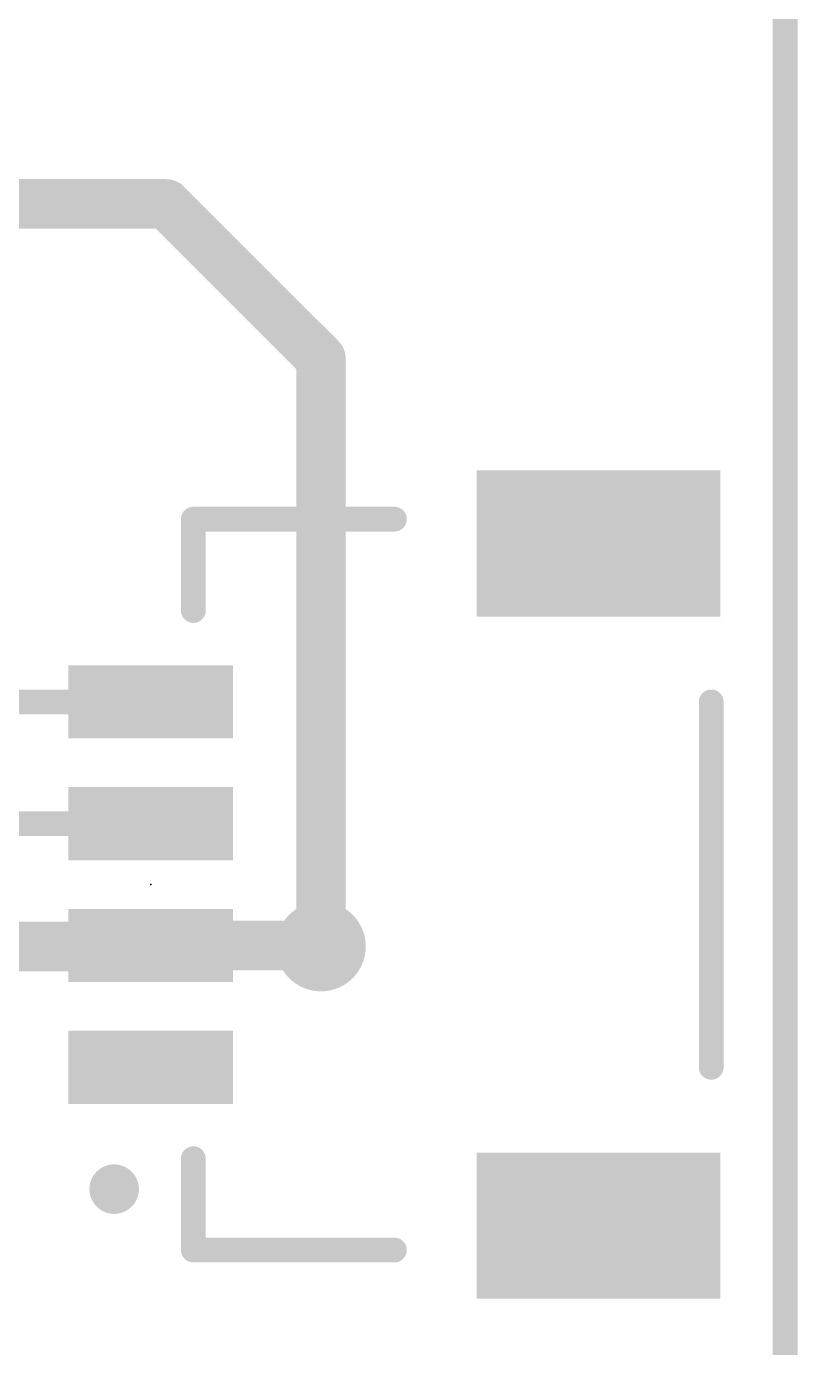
# Model space of a CAD drawing. Extents: x -29.2 to 57.4, y -24.7 to 35.4.
# Drawn here: x 19.17 to 25.5, y 8.9 to 19.74 of the extents above; entities that cross this region are included whole.
import ezdxf

# ---------------------------------------------------------------- set-up
doc = ezdxf.new("R2010")
doc.units = 0
for name, color, linetype in [('1', 12, 'CONTINUOUS'), ('16', 132, 'CONTINUOUS'), ('18', 110, 'CONTINUOUS'), ('20', 31, 'CONTINUOUS'), ('21', 41, 'CONTINUOUS'), ('23', 53, 'CONTINUOUS')]:
    doc.layers.add(name, color=color, linetype=linetype)

# ---------------------------------------------------------------- blocks, each defined once
blk = doc.blocks.new('RECT')
blk.add_solid([(-0.5, -0.5), (0.5, -0.5), (-0.5, 0.5), (0.5, 0.5)])
blk = doc.blocks.new('ROUNDV')
at = {"const_width": 0.5}
blk.add_lwpolyline([(0, -0.25, 1), (0, 0.25, 1), (0, -0.25)], format="xyb", dxfattribs=at)

msp = doc.modelspace()

# ---------------------------------------------------------------- linework, layer by layer
at = {"layer": '1'}
for points, const_width in [([(25.4, 0), (25.4, 25.4)], 0.2032), ([(20.193, 14.2), (18.566, 14.2)], 0.2032), ([(20.193, 13.2), (15.629, 13.2)], 0.2032), ([(16.256, 12.192), (20.185, 12.192)], 0.4064), ([(20.193, 12.2), (21.582, 12.2)], 0.4064), ([(20.185, 12.192), (20.193, 12.2)], 0.2032), ([(21.582, 12.2), (21.59, 12.192)], 0.2032)]:
    msp.add_lwpolyline(points, dxfattribs=dict(at, const_width=const_width))
for points, const_width in [([(20.193, 14.1492, 1), (20.193, 14.2508)], 0.1016), ([(20.193, 13.1492, 1), (20.193, 13.2508)], 0.1016), ([(20.193, 12.3016, 1), (20.193, 12.0984)], 0.2032), ([(20.185, 12.0904, 1), (20.185, 12.2936)], 0.2032), ([(21.582, 12.0984, 1), (21.582, 12.3016)], 0.2032), ([(20.1491, 12.2279, 1), (20.2209, 12.1561)], 0.1016), ([(20.2289, 12.1641, 1), (20.1571, 12.2359)], 0.1016), ([(21.6179, 12.2359, 1), (21.5461, 12.1641)], 0.1016), ([(21.5541, 12.1561, 1), (21.6259, 12.2279)], 0.1016)]:
    msp.add_lwpolyline(points, format="xyb", dxfattribs=dict(at, const_width=const_width))
at = {"layer": '16'}
for points, const_width in [([(25.4, 0), (25.4, 25.4)], 0.2032), ([(20.32, 18.288), (12.7, 18.288)], 0.4064), ([(21.59, 17.018), (20.32, 18.288)], 0.4064), ([(21.59, 12.192), (21.59, 17.018)], 0.4064)]:
    msp.add_lwpolyline(points, dxfattribs=dict(at, const_width=const_width))
at = {"layer": '16', "const_width": 0.2032}
for points in [[(20.3918, 18.3598, 1), (20.2482, 18.2162)], [(20.32, 18.1864, 1), (20.32, 18.3896)], [(21.6916, 17.018, 1), (21.4884, 17.018)], [(21.5182, 16.9462, 1), (21.6618, 17.0898)], [(21.4884, 12.192, 1), (21.6916, 12.192)]]:
    msp.add_lwpolyline(points, format="xyb", dxfattribs=at)
at = {"layer": '20', "const_width": 0.2032}
msp.add_lwpolyline([(25.4, 0), (25.4, 25.4)], dxfattribs=at)
at = {"layer": '21', "const_width": 0.2032}
for points in [[(20.543, 14.95), (20.543, 15.7)], [(20.543, 15.7), (22.193, 15.7)], [(24.793, 11.2), (24.793, 14.2)], [(20.543, 9.7), (20.543, 10.45)], [(22.193, 9.7), (20.543, 9.7)]]:
    msp.add_lwpolyline(points, dxfattribs=at)
at = {"layer": '21'}
for points, const_width in [([(20.5938, 15.7, 1), (20.4922, 15.7)], 0.1016), ([(20.543, 15.7508, 1), (20.543, 15.6492)], 0.1016), ([(22.193, 15.6492, 1), (22.193, 15.7508)], 0.1016), ([(20.4922, 14.95, 1), (20.5938, 14.95)], 0.1016), ([(24.8438, 14.2, 1), (24.7422, 14.2)], 0.1016), ([(24.7422, 11.2, 1), (24.8438, 11.2)], 0.1016), ([(20.5938, 10.45, 1), (20.4922, 10.45)], 0.1016), ([(19.893, 10.0984, 1), (19.893, 10.3016, 1), (19.893, 10.0984)], 0.2032), ([(20.543, 9.7508, 1), (20.543, 9.6492)], 0.1016), ([(22.193, 9.6492, 1), (22.193, 9.7508)], 0.1016), ([(20.4922, 9.7, 1), (20.5938, 9.7)], 0.1016)]:
    msp.add_lwpolyline(points, format="xyb", dxfattribs=dict(at, const_width=const_width))
at = {"layer": '23'}
msp.add_point((20.193, 12.7), dxfattribs=at)

# ---------------------------------------------------------------- block references
at = {"layer": '1', "rotation": 90}
for p, xscale, yscale in [((23.868, 15.5), 1.2, 2), ((20.193, 14.2), 0.6, 1.35), ((20.193, 13.2), 0.6, 1.35), ((20.193, 12.2), 0.6, 1.35), ((20.193, 11.2), 0.6, 1.35), ((23.868, 9.9), 1.2, 2)]:
    msp.add_blockref('RECT', p, dxfattribs=dict(at, xscale=xscale, yscale=yscale))
at = {"layer": '18', "xscale": 0.7366, "yscale": 0.7366}
msp.add_blockref('ROUNDV', (21.59, 12.192), dxfattribs=at)
msp.add_blockref('ROUNDV', (21.59, 12.192), dxfattribs=at)

doc.saveas('drawing.dxf')
